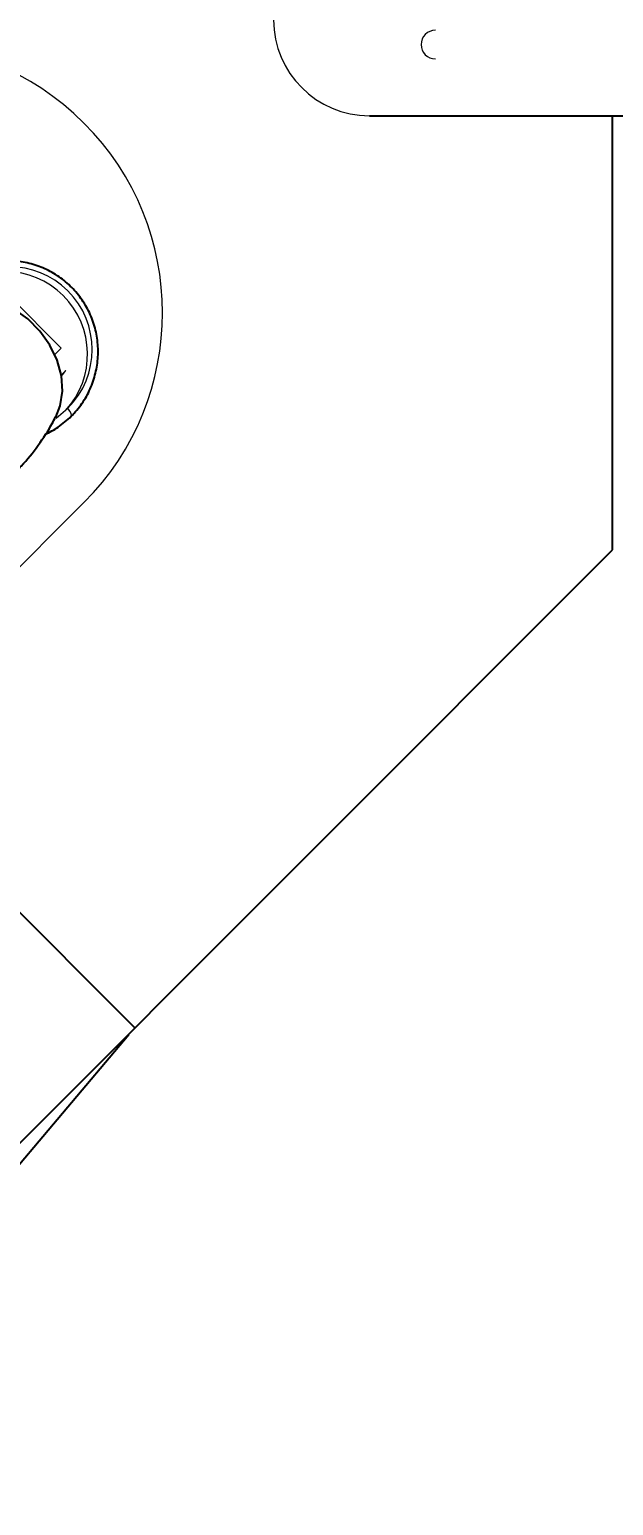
# Model space of a CAD drawing. Header units: millimetres. Extents: x -635 to 515, y -448 to 489.
# Drawn here: x 174.7 to 235.6, y -447.5 to -293.5 of the extents above; entities that cross this region are included whole.
import ezdxf

# ---------------------------------------------------------------- set-up
doc = ezdxf.new("R2010")
doc.units = ezdxf.units.MM
doc.header["$PDSIZE"] = -1
doc.dimstyles.new('ISO-25', dxfattribs={"dimtxt": 2.5, "dimasz": 2.5, "dimexe": 1.25, "dimexo": 0.625, "dimtad": 1, "dimtxsty": 'Standard', "dimcen": 2.5, "dimadec": 0, "dimazin": 0, "dimtfac": 1, "dimtmove": 0, "dimatfit": 3, "dimfxl": 0, "dimarcsym": 0})

# ---------------------------------------------------------------- blocks, each defined once
blk = doc.blocks.new('*D4')
at = {"color": 0, "lineweight": -2, "transparency": 16777216}
for p, q in [((-200.65, -72.75), (-224.21, -100.64)), ((-221.04, -102.01), (-34.95, -259.15)), ((159.59, -423.42), (-26.5, -266.28)), ((185.02, -398.42), (161.47, -426.31))]:
    blk.add_line(p, q, dxfattribs=at)
at = {"color": 0, "transparency": 16777216}
for points in [[(-220.68, -101.59), (-221.39, -102.43), (-223.56, -99.88)], [(159.94, -423), (159.23, -423.84), (162.11, -425.55)]]:
    blk.add_solid(points, dxfattribs=at)
at = {"layer": 'Defpoints', "color": 0, "transparency": 16777216}
for p in [(-200.01, -71.99), (-223.56, -99.88), (185.66, -397.66)]:
    blk.add_point(p, dxfattribs=at)
at = {"color": 0, "transparency": 16777216, "insert": (-30.72, -262.71), "char_height": 3.5, "attachment_point": 5}
blk.add_mtext('504,78', dxfattribs=at)

msp = doc.modelspace()

# ---------------------------------------------------------------- linework, layer by layer
at = {"color": 7, "linetype": 'Continuous', "lineweight": 25}
for p, q in [((210.147, -302.478), (320.147, -302.478)), ((235.527, -347.791), (235.527, -302.478)), ((135.796, -447.523), (235.527, -347.791))]:
    msp.add_line(p, q, dxfattribs=at)
at = {"color": 144, "linetype": 'Continuous', "lineweight": 18}
for p, q in [((177.973, -326.739), (172.688, -321.455)), ((177.303, -327.408), (177.973, -326.739)), ((178.44, -329.078), (177.974, -329.544)), ((177.428, -334.027), (178.664, -333.002)), ((130.846, -392.339), (180.343, -342.841))]:
    msp.add_line(p, q, dxfattribs=at)
msp.add_line((185.661, -397.657), (115.997, -327.992))
at = {"color": 7, "linetype": 'Continuous', "lineweight": 25, "flags": 128}
msp.add_lwpolyline([(177.395, -333.923), (177.859, -332.748), (178.094, -331.234), (177.989, -329.628), (177.547, -327.999), (176.789, -326.42), (175.748, -324.959), (174.468, -323.679), (173.007, -322.638), (171.428, -321.88), (169.799, -321.439), (168.193, -321.333), (166.679, -321.568), (165.51, -322.03)], dxfattribs=at)
at = {"color": 144, "linetype": 'Continuous', "lineweight": 18, "flags": 128}
msp.add_lwpolyline([(179.021, -333.842), (179.021, -333.842), (179.044, -333.743), (178.992, -333.57), (178.866, -333.323), (178.664, -333.002)], dxfattribs=at)
at = {"color": 144, "linetype": 'Continuous', "lineweight": 18}
for centre, radius, start, end in [((210.147, -292.478), 10, 180, 270), ((217.045, -295.055), 1.5, 90, 270), ((160.544, -323.042), 28, 315, 135), ((172.058, -327.369), 8.654, 317.29713, 132.70287), ((172.542, -326.885), 8.654, 315.03039, 134.96961)]:
    msp.add_arc(centre, radius, start, end, dxfattribs=at)
at = {"color": 7, "linetype": 'Continuous', "lineweight": 25}
for points, knots in [([(179.021, -333.842), (179.123, -333.737), (179.627, -333.217), (180.415, -332.169), (181.201, -330.614), (181.69, -328.942), (181.869, -327.213), (181.733, -325.483), (181.287, -323.809), (180.546, -322.245), (179.536, -320.842), (178.289, -319.644), (176.846, -318.691), (175.253, -318.015), (173.561, -317.637), (171.827, -317.571), (170.105, -317.819), (168.459, -318.379), (166.906, -319.221), (166.03, -320.007), (165.586, -320.407)], [0, 0, 0, 0, 0.014787, 0.0732594, 0.1316897, 0.1899316, 0.2479393, 0.3056968, 0.3632202, 0.4205566, 0.4777785, 0.5349746, 0.5922344, 0.6496154, 0.7071856, 0.7649873, 0.8230312, 0.8812963, 0.9397328, 1, 1, 1, 1]), ([(172.992, -339.817), (173.261, -339.561), (174.208, -338.662), (175.563, -336.906), (176.759, -335.165), (177.262, -334.129), (177.377, -333.891)], [0, 0, 0, 0, 0.149142, 0.5237243, 0.8907586, 1, 1, 1, 1]), ([(176.291, -335.734), (176.754, -335.501), (177.754, -335), (178.578, -334.246), (179.021, -333.842)], [0, 0, 0, 0, 0.4637767, 1, 1, 1, 1])]:
    msp.add_open_spline(points, degree=3, knots=knots, dxfattribs=at)
at = {"color": 144, "linetype": 'Continuous', "lineweight": 18}
msp.add_open_spline([(178.03, -329.608), (178.171, -329.427), (178.308, -329.25), (178.44, -329.078)], degree=3, dxfattribs=at)

# ---------------------------------------------------------------- dimensions: what is measured, and where the dimension line sits
dim = msp.add_aligned_dim(p1=(185.661, -397.657), p2=(-200.009, -71.986), distance=36.503, dimstyle='ISO-25', override={"dimtxt": 3.5, "dimasz": 3.302, "dimexe": 1, "dimexo": 1, "dimgap": 1.524, "dimtih": 1, "dimtoh": 1, "dimzin": 1, "dimadec": 2, "dimtzin": 1})
dim.commit()
dim.dimension.update_dxf_attribs({"geometry": '*D4', "text_midpoint": (-30.725, -262.712)})

doc.saveas('drawing.dxf')
